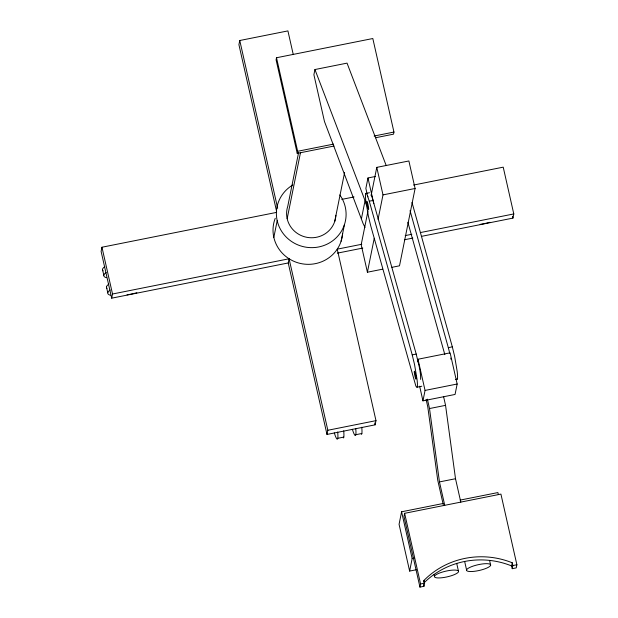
<?xml version="1.0" encoding="UTF-8"?>
<svg xmlns="http://www.w3.org/2000/svg" width="618" height="618" viewBox="0 0 618 618"><rect width="100%" height="100%" fill="white"/><g stroke="black" fill="none" stroke-linecap="round" stroke-linejoin="round"><path stroke-width="0.93" d="M276.625 212.376L101.955 247.231L101.113 251.41L111.68 298.177L288.243 262.951L289.085 258.772L112.522 294.006L111.68 298.177M293.21 54.33L287.918 30.9L239.761 40.51L238.919 44.681L276.617 211.495M375.589 137.737L393.535 134.16L393.952 132.067L372.816 38.525L276.509 57.744L276.091 59.83L297.227 153.372L334.052 146.026M273.828 237.382L277.196 220.68M297.227 153.372L297.644 151.286L276.509 57.744M386.188 165.508L347.046 63.129L314.941 69.533L313.898 74.724L324.465 121.499L363.075 223.484L364.999 227.409M298.587 152.623L287.749 206.35A24.681 23.839 11.4 0 0 306.907 237.327A24.681 23.839 11.4 0 0 335.868 215.296M287.169 218.687L300.472 152.7M334.732 221.414L344.62 172.399M341.097 241.236L344.465 224.535M375.528 176.454L367.98 177.969L365.871 188.405L367.115 193.905M361.499 218.363L365.068 200.649L314.941 69.533M368.034 210.753L361.19 244.697L367.409 272.214L382.511 269.201M371.078 195.667L376.779 167.37L408.884 160.966L415.095 188.482L399.506 265.81L391.951 267.316M361.785 244.264L337.235 249.162L375.983 420.657L375.141 424.836L326.992 434.446L327.834 430.267L289.085 258.772M367.409 272.214L374.253 238.262M378.054 219.405L382.998 194.886L376.779 167.37M417.482 361.847L418.007 359.236L450.113 352.832L457.158 384.017L455.057 394.454L422.951 400.858L419.637 386.18M420.611 379.406C420.92 370.9 418.062 362.38 416.215 354.068L371.325 194.423M422.951 400.858L425.053 390.421L418.007 359.236M443.137 503.492L401.592 511.789L399.066 524.311L409.634 571.078L416.246 569.765M404.62 513.319L403.987 516.447L419.946 587.1L423.963 586.297L424.597 583.168L423.971 580.41A80.263 77.528 11.4 0 1 512.252 562.789L512.87 565.555L512.245 568.684L516.254 567.88L516.887 564.752L500.92 494.099L404.62 513.319L420.58 583.971L419.946 587.1M409.634 571.078L412.16 558.556L401.592 511.789M423.654 581.971L423.971 580.41M421.368 236.385L512.955 218.108L513.79 213.936L503.222 167.161L413.527 185.06M512.245 568.684L511.619 565.926L512.252 562.789M297.644 151.286L333.527 144.125M374.122 136.03L393.952 132.067M365.771 193.473L369.502 192.731M341.769 199.382L354.044 196.933M382.998 194.886L415.095 188.482M369.286 201.198L412.206 354.871L414.539 364.52L417.05 379.437A20.564 2.117 78.7 0 1 415.775 385.786L370.707 225.755L368.382 216.107L365.864 201.19A20.572 2.117 78.7 0 1 367.146 194.84L369.286 201.198L373.295 200.394M405.215 235.597L411.827 234.284M420.325 232.584L513.79 213.936M337.335 253.148L362.828 248.065M404.373 239.776L412.87 238.077M412.206 354.871L416.215 354.068M410.051 210.653L448.32 347.664L452.33 346.86L454.663 356.516L457.181 371.426A20.564 2.117 78.7 0 1 456.71 379.143M417.15 387.154L421.816 386.219M455.404 379.514L457.274 379.143M425.053 390.421L457.158 384.017M444.744 505.315L439.46 481.924L429.51 408.552L445.555 405.346L443.647 396.88M327.834 430.267L375.983 420.657M337.768 438.301L343.786 437.104M355.821 434.701L361.839 433.496M439.46 481.924L455.512 478.726L445.555 405.346M460.132 500.101L497.899 492.569L498.324 494.439M412.16 558.556L414.052 558.178M420.58 583.971L424.597 583.168M512.87 565.555L516.887 564.752M367.648 196.153L367.903 196.818M365.068 200.649L366.652 205.771M411.997 202.449L452.33 346.86M407.857 222.256L444.836 354.632M448.32 347.664L449.726 353.226M512.531 216.238L512.955 218.108M489.626 560.611L490.661 565.2A12.345 2.928 -12.7 0 1 472.059 571.511A12.345 2.928 -12.7 0 1 473.156 566.088A12.345 2.928 -12.7 0 1 490.661 565.2M455.512 478.726L460.796 502.11M464.721 561.747L466.59 569.997M427.378 399.143L429.51 408.552M426.088 399.352L427.78 406.837L437.737 480.217L443.477 505.617M456.694 563.346L458.564 571.604A12.345 2.928 -12.7 0 1 439.954 577.915A12.345 2.928 -12.7 0 1 441.051 572.492A12.345 2.928 -12.7 0 1 458.564 571.604M367.98 177.969L373.782 203.646M434.068 574.57L434.485 576.409M423.546 584.458L423.963 586.297M374.717 422.959L375.141 424.836M239.761 40.51L277.667 208.251M288.243 262.951L326.992 434.446M101.955 247.231L112.522 294.006M102.495 269.363L103.816 275.211M106.458 286.899L107.779 292.747M450.808 358.116L451.055 359.375M342.642 233.457A34.902 33.712 11.4 0 1 300.418 263.461A34.902 33.712 11.4 0 1 275.242 218.278M361.769 427.231A24.681 2.534 78.7 0 1 361.337 434.323M355.744 428.436A24.681 2.534 78.7 0 1 352.36 429.301M343.708 430.839A24.681 2.534 78.7 0 1 343.276 437.923M337.691 432.036A24.681 2.534 78.7 0 1 334.299 432.901M136.864 292.747A24.681 5.863 -12.7 0 1 127.014 294.856M110.375 295.234A24.681 5.863 -12.7 0 1 110.097 289.989M106.953 288.359A24.681 5.863 -12.7 0 1 108.776 284.141M106.412 277.698A24.681 5.863 -12.7 0 1 106.134 272.445M102.99 270.823A24.681 5.863 -12.7 0 1 104.813 266.597M489.981 222.287A24.681 5.863 -12.7 0 1 480.132 224.388M339.838 194.956A34.902 33.712 11.4 0 1 330.669 242.171A34.902 33.712 11.4 0 1 281.962 231.827A34.902 33.712 11.4 0 1 292.839 184.975M423.994 582.882A80.263 77.528 11.4 0 1 511.619 565.926M366.938 203.013A4.117 0.425 78.7 0 0 368.498 209.471A4.117 0.425 78.7 0 0 367.857 203.932A4.117 0.425 78.7 0 0 366.938 203.013M414.33 372.7A4.117 0.425 78.7 0 0 415.891 379.151A4.117 0.425 78.7 0 0 415.25 373.612A4.117 0.425 78.7 0 0 414.33 372.7"/></g></svg>
